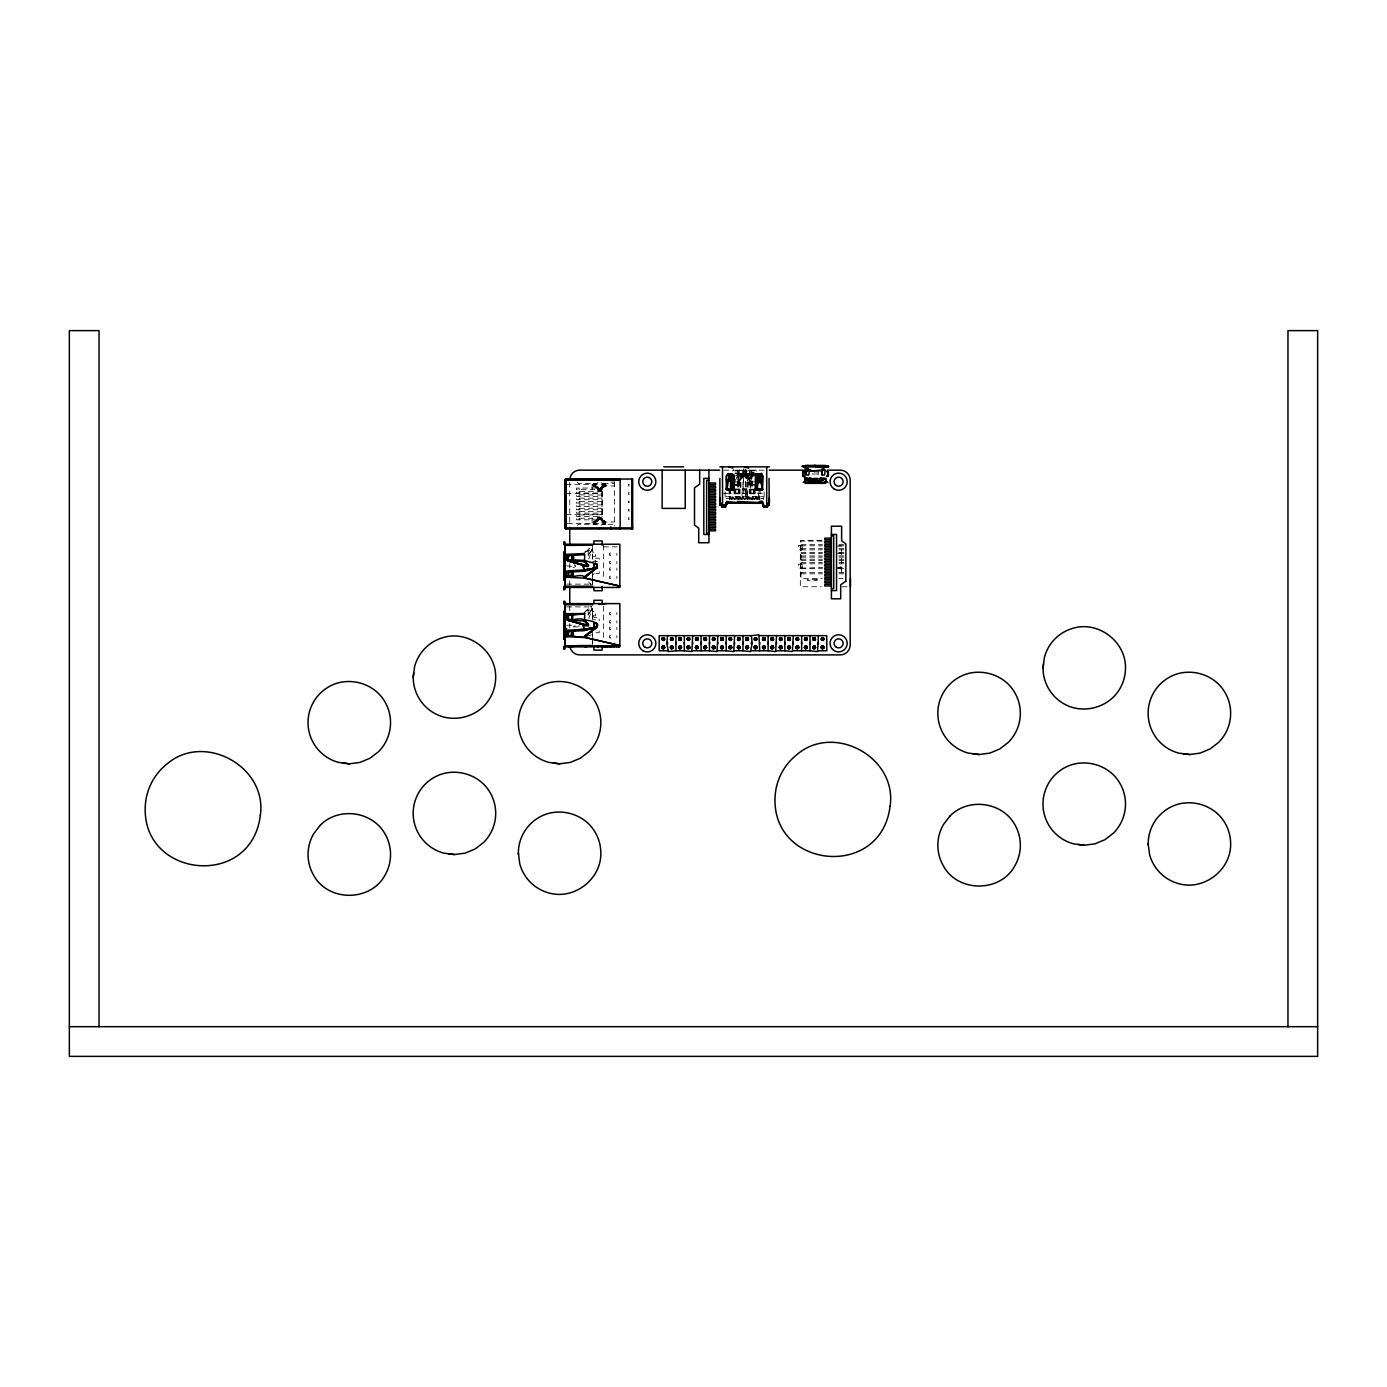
<?xml version="1.0" encoding="UTF-8"?>
<svg xmlns="http://www.w3.org/2000/svg" width="1387" height="1387" viewBox="0 0 1387 1387"><rect width="100%" height="100%" fill="white"/><g stroke="black" fill="none" stroke-linecap="round" stroke-linejoin="round"><path stroke-width="0.75" stroke-dasharray="5 3.75" d="M739.722 470.366L739.08 485.329L738.265 470.314L734.469 470.314M743.796 468.667L743.137 490.929L747.454 490.929M812.886 473.14L812.955 474.874M592.509 580.459L592.578 575.258L595.56 575.258M592.509 639.84L592.578 634.639L595.56 634.639M800.975 568.133L822.422 567.526M737.693 470.314L738.248 483.491C740.277 474.163 749.517 478.116 745.443 468.667M603.484 521.737L603.484 523.783L604.975 523.384L602.547 524.286C609.656 522.57 598.404 521.096 599.93 517.871C600.519 520.021 589.787 524.858 597.381 521.148M595.682 524.286L593.948 523.662L596.479 524.286L594.173 522.5L596.445 524.286L578.518 524.286L577.408 525.292M594.121 523.09L596.497 524.286L594.104 522.587M732.821 471.147L733.428 469.864M755.586 485.329L749.344 484.739L749.916 469.864M750.142 485.329L751.546 470.314M759.122 498.505L759.868 499.615M601.143 482.659L605.165 485.173L601.386 487.149L599.721 490.669L597.918 487.635L599.825 490.617M754.095 499.615L754.181 498.505M757.406 499.615L757.475 498.505M754.771 484.67L750.956 484.167L751.546 475.602L754.181 475.481M751.529 475.88L754.199 475.724L751.546 475.602M739.063 469.794L743.276 471.285L745.443 470.54L745.929 496.875L747.004 496.702L747.004 473.678L748.824 473.973M592.578 549.2L591.261 550.05M592.578 608.581L591.261 609.43L591.261 606.084L584.031 612.829M731.833 499.615L731.001 498.696M735.127 499.615L734.312 498.696M738.421 499.615L738.421 498.696L737.607 499.615M741.733 499.615L740.901 498.696M745.027 499.615L744.195 498.696L744.195 499.615M748.321 499.615L747.506 498.696M751.633 499.615L750.8 498.696M605.131 523.003L602.339 524.286L614.51 524.286M599.288 490.565L599.236 490.495C601.074 485.831 588.799 485.641 596.895 483.647L594.035 484.999L598.057 482.659M739.774 484.965L739.912 474.441L749.309 474.441M577.443 482.017L578.518 483.647L596.947 483.647M604.195 483.647L605.564 483.647L606.327 485.675L599.097 491.865L597.103 486.698L595.699 486.074L595.699 484.15L597.138 483.578M743.172 475.932L746.137 475.602L750.991 483.491L754.736 483.491M594.035 486.109L596.67 487.808C588.539 483.716 602.062 488.605 594.017 485.069M602.114 518.218L576.455 518.27L576.455 519.83L602.114 519.83L605.373 521.564L602.097 519.796C609.881 525.257 599.982 518.946 599.184 516.501L596.635 520.125L593.237 521.651L593.619 524.286M603.674 483.647L604.94 484.635L602.686 483.647L604.975 484.548L603.224 483.647L605.061 484.34L604.368 483.647M601.646 487.791L600.415 490.599C603.189 486.282 600.571 487.045 601.143 490.894M588.764 559.082L592.214 549.755M588.764 618.463L592.214 609.136M739.808 484.895L733.654 485.329L738.63 485.19M600.051 490.478L601.16 487.583L600.276 490.582M600.606 490.738L601.958 487.912M743.796 475.082L738.248 483.491L743.172 470.973L738.265 470.314M601.039 490.842L602.079 487.947L576.455 488.103L576.455 489.663L602.114 489.715M596.705 487.704L594.052 485.883L597.051 486.854M738.248 483.491L745.443 470.54M599.375 517.767L597.849 520.402L599.669 517.715M599.08 517.871L597.849 520.402L599.982 517.975L597.797 520.368L596.861 519.917L598.196 517.455M597.988 520.472L599.236 517.906L597.849 520.402M597.381 520.177L598.092 517.386M597.294 520.125L598.525 517.611M598.959 517.819L597.658 520.316L598.317 517.507M735.387 480.353L737.693 475.724L738.508 485.086M601.837 519.518C600.727 514.265 599.288 521.096 601.941 519.466M601.889 520.212L605.131 522.049L601.351 520.662L599.982 517.975L601.785 519.588L601.039 517.542L601.785 519.588M601.993 520.021L605.373 521.564L601.941 520.125M601.195 525.17L604.94 523.194L602.235 524.286M745.981 475.914L743.865 475.932M591.972 549.859L587.62 555.91L592.093 549.824L583.216 552.217M591.972 609.24L587.62 615.291L592.093 609.205L587.377 610.471M605.564 524.286L605.478 521.321M592.578 575.05L594.243 573.403M586.978 550.812L589.787 548.177L584.031 553.448M584.17 612.846L591.191 606.24M593.619 483.647L592.786 485.363L593.809 486.664M604.195 524.286L605.009 523.454L602.079 524.355M604.94 484.635L602.339 483.647L604.923 484.704C596.167 490.01 610.887 484.774 602.287 483.647L614.51 483.647M595.058 483.647L593.844 483.647L595.058 483.647L594.26 484.635L596.826 483.647M596.029 524.286L594.139 523.436L598.178 525.309M603.674 524.286L605.131 523.766M595.595 483.647L594.208 484.548L596.722 483.647M605.079 523.488L602.842 524.286M594.26 522.379C603.276 517.334 586.944 529.331 596.635 520.125C592.509 520.368 593.757 524.13 597.051 521.148L594.069 521.911M599.011 490.495L597.918 487.635L599.063 490.478L598.04 490.894L597.45 487.756L598.49 490.721M600.242 517.854L601.299 519.726M605.009 523.332L602.426 524.286M596.895 488.051L598.369 490.755M603.484 486.074L604.905 485.502L602.131 486.854L605.009 485.762L602.114 486.785L603.484 486.074L603.484 484.15L602.062 483.578M602.53 487.808L605.148 486.109L602.079 486.698L604.923 485.519M602.391 487.478L605.113 486.022M594.156 484.41L596.063 483.647M593.861 521.373L596.774 520.454M730.516 488.987L729.441 499.164M747.004 496.702L746.605 499.008M757.059 497.031L756.574 499.615M760.197 488.987L759.781 499.164L758.724 488.987M602.097 486.733L604.957 485.641M594.173 522.171L597.017 521.096M602.443 487.6L605.339 486.542L602.946 487.01M598.161 490.842L597.121 487.947M586.684 636.408L592.578 634.431M600.034 517.94L600.866 519.9M604.351 524.286L605.339 524.286M836.413 553.604L841.354 552.615M836.413 567.786L841.354 566.798M750.956 470.314L746.119 471.181L750.991 483.491L750.956 470.314L754.753 470.314M729.025 488.987L729.025 496.702L730.516 496.702M732.735 496.875C734.971 496.321 732.249 501.886 732.319 496.702M735.457 497.031L737.104 496.702L736.705 499.095M738.924 496.702L740.415 496.702L739.999 499.008M742.218 496.702L743.709 496.702L743.293 499.008M749.24 496.875C751.303 497.5 748.928 500.187 748.651 497.031M751.962 497.031L753.609 496.702L752.534 499.164M755.412 496.702L756.903 496.702M759.122 496.875L760.197 496.702M742.062 475.446L740.571 475.932M743.865 475.412L745.356 475.29L742.218 475.273L745.356 475.273L742.218 475.308M748.651 475.446L747.177 475.308L750.298 475.36L747.177 475.932M740.571 475.36L741.23 475.273M747.836 475.273L750.298 475.36M735.023 475.914L737.693 475.602L738.265 484.167M723.979 470.158L764.896 470.158M745.79 470.817L743.363 471.355M735.058 471.008L737.693 470.869M751.546 471.06L754.181 470.869M751.546 472.516L754.181 472.516M735.058 473.088L737.693 473.088M751.546 473.088L754.181 473.088M735.058 473.227L737.693 473.331M751.546 473.331L754.181 473.227M735.058 473.435L754.181 473.435M737.104 473.765L738.924 473.973M740.415 473.973L742.218 473.869M743.709 473.973L745.53 473.869M750.298 473.869L752.118 473.765L752.118 486.976M737.104 474.215L738.924 474.094M740.415 474.215L742.218 474.094M743.709 474.094L745.53 474.215M747.004 474.094L748.824 474.215M750.298 474.215L752.118 474.094M737.104 474.337L738.924 474.475M750.298 474.337L754.181 474.51M737.104 474.614L738.924 474.614M740.415 474.614L742.218 474.614M743.709 474.614L745.53 474.614M747.004 474.614L748.824 474.614M750.298 474.614L754.181 474.735M751.546 475.013L754.181 475.013M738.924 475.342L740.415 475.36M745.53 475.342L747.004 475.36M751.546 475.394L754.181 475.308M737.277 475.932L738.751 475.446M750.471 475.932L754.199 475.88M742.149 476.417L747.09 476.417M737.277 476.92L738.751 476.92M740.571 476.92L742.062 476.92M743.865 476.92L745.356 476.92M747.177 476.92L748.651 476.92M750.471 476.92L751.962 476.92M734.625 481.896L738.109 481.896M751.113 481.896L754.615 481.896M610.904 482.139L614.51 482.139M566.087 484.323L602.114 484.323L602.114 523.61L566.087 523.61M629.438 484.34L628.398 484.34L628.398 485.883L629.438 485.883M602.114 485.953L614.51 485.953M598.629 489.004L600.554 489.004M742.062 488.796L747.177 488.796M742.062 489.282L747.177 489.282M742.565 489.784L746.674 489.784M742.496 489.94L746.726 489.94M602.114 491.015L602.114 508.665M602.114 491.466L576.455 491.466L576.455 493.009L602.114 493.009M629.438 492.714L628.398 492.714L628.398 494.275L629.438 494.275M723.026 493.252L731.92 493.252M742.461 493.252L746.778 493.252M757.319 493.252L765.225 493.252M566.087 493.581L602.114 493.425M602.114 495.055L576.455 494.812L576.455 496.355L602.114 496.39M729.025 496.875L731.088 497.864L757.475 497.864L760.197 496.875M602.114 498.158L576.455 498.158L576.455 499.719L602.114 499.719M725.973 498.522L763.249 498.522M752.447 498.696L753.28 499.615M755.828 499.008L755.828 496.875M731.088 499.147L731.747 498.124M734.399 499.147L735.058 498.124M740.987 499.147L741.646 498.124M747.593 499.147L748.252 498.124M750.887 499.147L751.546 498.124M754.84 499.147L754.181 498.124M758.134 499.147L757.475 498.124M629.438 501.106L628.398 501.106L628.398 502.649L629.438 502.649M602.114 501.661L576.455 501.505L576.455 503.065L602.114 503.065M602.114 504.885L576.455 504.868L576.455 506.411L602.114 506.411M602.114 508.214L576.455 508.214L576.455 509.775L602.114 509.775M602.114 509.324L602.114 516.623M629.438 509.48L628.398 509.48L628.398 511.023L629.438 511.023M602.114 511.734L576.455 511.56L576.455 513.121L602.114 513.121M566.087 514.352L602.114 514.352M602.114 514.768L576.455 514.924L576.455 516.467L602.114 516.467M629.438 517.854L628.398 517.854L628.398 519.414L629.438 519.414M598.508 519.379L600.554 519.379M602.114 521.98L614.51 521.98M821.624 540.583L800.334 540.583L800.334 586.77L821.225 586.77M822.335 541.086L800.992 541.086L800.992 578.518L822.335 578.518M800.992 544.675L822.422 544.675M838.927 544.675L843.868 544.675M800.992 545.819L822.422 545.819M838.927 545.819L843.868 545.819M836.413 546.027L841.354 546.027L841.354 574.409M603.605 546.859L617.25 546.859M800.992 548.697L822.422 548.697M838.927 548.697L843.868 548.697M800.992 549.859L822.422 549.859M838.927 549.859L843.868 549.859M800.992 552.39L822.422 552.39M838.927 552.39L843.868 552.39M800.992 553.534L822.422 553.534M838.927 553.534L843.868 553.534M800.992 555.944L822.422 555.944M838.927 555.944L843.868 555.944M592.578 556.395L595.56 556.395L595.56 552.165L592.578 552.165L592.422 549.564L592.44 559.759M800.992 557.106L822.422 557.106M838.927 557.106L843.868 557.106M800.992 559.204L822.422 559.204M838.927 559.204L843.868 559.204M800.992 560.348L822.422 560.348M838.927 560.348L843.868 560.348M592.578 561.527L599.184 561.527L599.184 558.233L594.243 558.233L592.578 556.586M800.992 562.637L822.422 562.637M838.927 562.637L843.868 562.637M800.992 563.781L822.422 563.781M838.927 563.781L843.868 563.781M566.711 565.879L575.241 566.607L574.946 564.96M572.97 567.474L574.391 567.474M838.927 567.526L842.221 567.526M800.992 568.687L822.422 568.687M838.927 568.687L843.868 568.687M800.992 572.658L822.422 572.658M838.927 572.658L843.868 572.658M595.89 573.403L599.184 573.403L599.184 570.109M800.992 573.819L822.422 573.819M838.927 573.819L843.868 573.819M838.771 578.518L842.967 578.518M566.59 584.135L592.578 584.135L592.474 576.073M842.117 586.77L848.376 586.77M566.59 606.899L592.578 606.899M592.578 615.776L595.56 615.776L595.56 611.546L592.578 611.546L592.422 608.945L592.44 619.139M595.56 619.781L592.578 619.781L592.578 604.593M566.711 625.26L574.045 625.138M573.906 625.988L575.241 625.988M578.31 625.988L579.627 625.988M572.97 626.855L579.055 626.855M595.89 632.784L599.184 632.784L599.184 629.49M747.177 475.273L748.651 475.273M744.524 475.273L745.356 475.446M751.962 475.446L750.471 475.273L751.962 475.932M836.413 568.306L841.354 568.895M745.443 471.216L750.991 483.491L746.137 475.602M743.449 471.407L743.865 497.031M594.052 485.883L596.965 487.08M594 486.213L596.843 487.374M595.266 524.286L594.277 524.286M603.224 483.647L605.027 484.41M601.715 520.558L605.096 522.119L601.802 520.402M594.035 522.899L597.589 524.823M594.225 523.28L596.167 524.286M755.811 469.864L756.4 471.147M592.578 615.967L594.243 617.614L599.184 617.614L599.184 620.908M588.591 582.02L591.261 584.742L588.625 581.968M749.552 485.086L749.309 471.147M601.195 519.761L600.328 517.836L601.126 519.796M598.04 487.583L599.184 490.426M592.578 641.956L592.578 643.499M574.79 564.821L575.085 566.485M749.899 498.505L749.153 499.615M733.394 498.505L732.648 499.615M818.261 471.112L818.261 474.753M817.03 471.112L817.03 474.753M814.897 471.112L814.897 474.753M764.116 492.004L764.116 498.661M763.249 499.615L763.249 496.702L725.973 496.702L725.973 499.615M758.55 492.853L758.55 497.031M758.134 498.124L758.221 499.615M754.84 498.124L754.927 499.615M752.534 496.875L752.447 499.615M751.962 473.452L751.962 488.796M750.887 498.124L750.8 499.615M750.471 473.452L750.471 488.796M750.298 473.678L750.298 488.796M748.651 473.452L748.824 488.796M747.593 498.124L747.506 499.615M747.177 473.452L747.177 497.031M745.929 496.875L745.859 499.615M745.356 473.452L745.356 497.031M744.94 498.124L744.282 499.147L744.282 498.124M742.634 496.875L742.548 499.615M742.062 473.452L742.062 497.031M740.987 498.124L740.901 499.615M740.571 473.452L740.571 488.796M740.415 473.678L740.415 488.796M739.34 496.875L739.254 499.615M738.924 473.678L738.924 486.976M738.751 473.452L738.751 486.976M738.352 498.124L738.352 499.147L737.693 498.124M737.277 473.452L737.277 488.796M736.046 496.875L735.96 499.615M734.399 498.124L734.312 499.615M731.088 498.124L731.001 499.615M730.672 488.987L730.672 497.031M729.943 490.929L729.943 493.252M729.441 496.875L729.354 499.615M725.124 492.004L725.124 498.661M616.903 553.118L616.903 555.441M616.903 561.371L616.903 563.677M616.903 567.959L616.903 570.265M616.903 576.212L616.903 578.518M616.903 612.499L616.903 614.805M616.903 620.752L616.903 623.058M616.903 627.34L616.903 629.646M616.903 635.593L616.903 637.899M614.51 481.757L614.51 526.176M603.605 545.212L603.605 578.466M603.605 606.24L603.605 637.847M595.699 521.859L595.699 523.905M595.56 564.63L595.56 560.4L592.578 560.4L592.578 545.212M592.578 571.236L592.578 586.112M592.578 630.617L592.578 645.492M592.128 484.323L592.128 489.715M592.128 518.218L592.128 523.61M588.192 550.864L588.192 557.279M588.192 610.245L588.192 618.793M579.125 488.103L579.125 489.663M579.125 491.466L579.125 493.009M579.125 494.812L579.125 496.355M579.125 498.158L579.125 499.719M579.125 501.505L579.125 503.065M579.125 504.868L579.125 506.411M579.125 508.214L579.125 509.775M579.125 511.56L579.125 513.121M579.125 514.924L579.125 516.467M579.125 518.27L579.125 519.83M569.762 482.191L569.762 525.032M569.762 563.59L569.762 567.872M569.762 580.737L569.762 585.019M569.762 606.431L569.762 610.713M569.762 623.578L569.762 627.86M601.629 520.732L605.096 522.604L601.663 520.68M601.611 519.605L600.814 517.646L601.525 519.726M596.445 483.647L594.243 484.6L596.445 483.647M605.044 485.849L602.166 486.906L605.079 485.935M745.79 476.053L749.327 484.583L745.79 476.088M802.31 545.368L798.669 545.368L798.669 549.321L802.31 549.321L802.31 545.368M610.627 553.118L609.639 553.118L609.639 555.441L610.627 555.441L610.627 553.118M610.627 561.371L609.639 561.371L609.639 563.677L610.627 563.677L610.627 561.371M802.31 564.18L798.669 564.18L798.669 568.133L802.31 568.133L802.31 564.18M610.627 567.959L609.639 567.959L609.639 570.265L610.627 570.265L610.627 567.959M610.627 576.212L609.639 576.212L609.639 578.518L610.627 578.518L610.627 576.212M817.134 579.593L807.234 579.593L807.234 580.581L817.134 580.581L817.134 579.593M610.627 612.499L609.639 612.499L609.639 614.805L610.627 614.805L610.627 612.499M610.627 620.752L609.639 620.752L609.639 623.058L610.627 623.058L610.627 620.752M610.627 627.34L609.639 627.34L609.639 629.646L610.627 629.646L610.627 627.34M610.627 635.593L609.639 635.593L609.639 637.899L610.627 637.899L610.627 635.593M738.404 484.965L734.451 484.67L738.456 485.017M605.009 484.479L602.842 483.647L604.975 484.548M604.905 484.722L602.235 483.647L604.905 484.722M605.443 521.425L602.097 519.796L605.443 521.425"/><path stroke-width="1.5" d="M733.307 476.088C728.591 507.989 739.392 477.683 731.66 474.441M620.128 479.278L565.653 479.642L620.128 479.711L565.653 479.885L565.653 528.135L565.411 479.885M566.728 576.056L567.994 577.356L584.412 578.102L619.868 586.112L584.603 577.928C582.575 571.097 566.139 582.124 572.918 571.843C568.445 572.866 575.05 581.846 573.004 571.843L584.239 571.236L584.516 570.109L596.843 567.803L597.103 564.11L584.239 560.4L571.097 559.707L573.004 559.811L573.004 555.337L584.239 554.748L584.36 553.517L567.872 554.28L566.728 555.598M571.791 559.741L571.739 555.407L573.004 555.337C569.103 557.297 576.541 562.151 568.237 559.568C564.977 553.517 576.975 553.621 572.848 559.793M566.728 614.978L567.994 613.661L584.725 613.522L573.004 614.718C568.098 624.098 577.183 616.348 584.568 619.972C599.08 621.203 604.957 628.398 584.516 629.49C567.092 628.987 566.485 637.985 584.603 637.309L619.868 645.492L584.516 637.396L567.872 636.737L566.728 635.437M572.536 619.174L572.918 614.718C569.311 616.92 576.09 621.428 568.237 618.949L568.237 614.961L583.91 614.164M631.848 528.898L631.935 479.035M825.716 482.364L826.045 478.394M592.578 604.645L564.942 604.784L564.908 611.182L563.781 611.182L563.781 639.199M807.217 478.394L806.801 479.659L809.869 478.376L809.592 479.659L806.558 479.659L806.627 478.394M569.069 646.81L569.069 645.822M726.476 504.625L726.337 503.308L726.424 504.955L719.87 504.955L719.87 478.446M816.856 478.931C817.532 482.173 810.632 478.688 816.614 480.145L819.492 482.364L816.492 480.231M563.972 544.71L563.781 541.884L564.769 541.884C565.601 545.16 563.555 545.75 564.908 544.224L619.868 544.224L619.868 587.429L564.942 587.429L563.781 587.551L563.781 589.77L564.769 589.77L564.908 586.441L564.908 579.835L563.781 579.835M563.972 604.091L563.781 601.247L564.769 601.247C565.601 604.541 563.555 605.131 564.908 603.605L619.868 603.605L619.868 646.81L563.781 646.931L563.781 649.151L564.769 649.151L564.804 645.822L592.578 645.492M584.568 576.455L596.843 567.803L584.291 569.988L567.872 570.785L566.728 572.085M584.568 635.835L596.843 627.184L584.291 629.369L567.872 630.166L566.728 631.466M564.821 527.424L565.185 514.352M564.821 480.509L565.185 493.581M721.691 504.105L720.044 505.128L720.044 497.95L719.94 503.776L721.517 504.955M720.044 497.95L719.94 503.776L720.044 499.025M767.6 503.464L767.531 506.931L763.249 506.931L763.249 502.805L725.973 502.805M611.251 646.81L611.286 645.822M726.389 503.308L726.355 504.955L726.805 501.487L736.636 502.475L737.624 501.487L758.394 502.475L759.382 501.487C767.704 499.095 757.094 510.641 769.352 504.937M805.171 482.087L804.963 478.394M720.044 505.128L720.061 504.088M606.969 646.81L606.847 645.822M610.765 646.81L610.644 645.822M763.231 504.955L763.422 503.308L725.973 503.204L725.973 506.931L721.691 506.931L721.587 503.81M564.942 586.441C563.382 589.787 564.301 584.516 564.942 587.429L564.942 544.224M563.833 646.619C565.202 645.267 564.457 649.029 564.908 639.216L563.781 639.216M769.352 497.916L769.282 503.776L767.531 505.128M728.539 479.781L728.47 480.873L728.626 478.723L726.961 490.114M761.671 474.614L760.197 474.475L763.006 475.932L762.278 490.114L760.596 478.723C762.243 481.462 756.661 481.705 758.325 478.723L760.596 478.723L760.769 480.873L758.152 480.873L758.325 478.723L757.319 489.871M804.148 481.948L806.367 482.364M826.132 466.847L825.404 465.443L805.483 465.443L804.963 466.535L826.063 466.621M815.539 466.535L816.059 466.223C818.833 467.852 824.97 465.338 823.705 466.465M758.186 480.561L760.735 480.613L758.221 480.058M825.317 470.522L824.485 474.995L822.179 474.995L821.381 470.401L809.453 470.904L825.248 470.332M814.932 465.443L815.417 466.465L814.932 465.443L807.269 466.535M805.24 465.495L804.997 466.465L826.045 465.772M824.225 482.364L826.964 482.364M805.171 478.81L805.171 482.364M758.256 479.503C757.215 472.742 764.358 480.509 758.256 479.659L758.464 476.712L758.273 479.365L760.631 479.226M807.91 465.443L807.91 466.205M728.487 480.613L731.053 480.682L728.504 480.283M730.949 479.226L731.07 480.873L730.758 476.712L730.966 479.503C724.326 478.394 736.289 481.202 728.539 479.971L728.47 480.873L728.782 476.712L730.758 476.712L731.712 489.542L734.399 489.94L725.973 489.282M728.47 480.873L731.07 480.873L730.932 478.966M758.152 480.873L758.325 478.723L760.596 478.723M565.185 479.174L564.873 484.323L564.873 480.873M728.556 479.659L728.608 478.966M728.782 476.712L730.793 477.215M806.679 479.659L806.783 478.394M815.539 465.841L815.539 466.725M823.549 466.327L823.757 465.841M806.506 469.586L808.292 468.841L808.829 469.829M822.179 469.829L823.826 468.823L824.485 469.829M596.999 626.612L594.139 626.525L594.208 623.873L596.843 623.231M564.821 484.323L565.185 481.393M809.453 479.659L809.869 478.342M564.908 603.605L564.908 646.81M806.506 469.829L806.853 468.91M584.638 560.695L588.105 564.994L583.667 565.029L583.181 566.208L588.417 566.555L588.608 565.237L584.412 561.596L567.872 560.868L566.728 559.55M584.638 620.076L588.105 624.375L583.667 624.41L583.181 625.589L588.417 625.936L588.608 624.618L584.412 620.977L567.872 620.249L566.728 618.931M822.768 468.823L821.641 470.176L824.433 469.621M413.205 677.22L414.609 666.54A41.229 41.229 0 0 1 443.771 637.396C468.875 630.166 496.165 651.092 495.679 677.22A41.229 41.229 0 0 1 483.612 706.382C473.158 716.472 457.866 720.581 443.771 717.044A41.229 41.229 0 0 1 413.205 677.22L413.759 673.094M1043.024 667.927L1044.428 657.265A41.229 41.229 0 0 1 1073.573 628.103C1098.677 620.873 1125.967 641.817 1125.481 667.927A41.229 41.229 0 0 1 1113.414 697.089C1102.977 707.179 1087.668 711.288 1073.573 707.769A41.229 41.229 0 0 1 1043.024 667.927L1043.561 663.818M822.578 480.058C819.145 477.388 821.711 484.462 821.225 481.376L821.329 480.127L822.959 480.058L819.492 479.989L823.115 479.052M725.124 505.943L721.691 506.931L722.194 503.308M809.592 478.602C804.027 484.791 818.365 476.504 807.685 479.052L807.685 480.058L812.453 479.538M825.404 466.205L804.997 466.465M807.113 468.823L808.812 469.725M584.725 554.141L584.568 560.608M584.725 613.522L584.568 619.972M726.545 501.609L726.459 504.66L726.805 501.487M816.822 479.798L814.152 479.226M804.945 482.364L805.067 480.526M806.697 469.43L805.691 470.557L806.506 474.995L808.829 474.995L809.349 470.956M807.685 480.058L807.875 478.394M826.877 476.018L827.883 476.244L826.877 476.417C829.045 477.319 829.01 470.505 826.877 471.476L827.883 471.857M823.514 478.394L823.323 480.058L819.492 479.989L821.173 480.023M825.369 483.352L805.639 483.352L804.495 482.052M825.49 482.069L825.404 483.352M805.726 470.366L809.349 470.176M824.294 469.43L821.78 470.158L822.526 468.91L824.901 470.158M662.379 638.037L662.674 640.343L664.841 639.32L662.674 637.725L661.928 639.32L663.523 640.499L664.373 638.037L662.379 638.037L662.379 640.014L664.373 640.014L664.373 638.037L662.379 638.037L664.373 638.037M732.319 474.337L726.355 475.464L726.216 489.282L739.67 489.455L739.67 493.408L734.399 493.408L734.399 489.455M662.379 646.411L661.911 647.556L663.523 648.873L664.373 646.411L662.379 646.411L662.379 648.388L664.373 648.388L664.373 646.411L662.379 646.411L664.373 646.411M670.771 638.037L671.048 640.343L673.215 639.32L671.048 637.725L670.302 639.32L671.897 640.499L672.747 638.037L670.771 638.037L670.771 640.014L672.747 640.014L672.747 638.037L670.771 638.037L672.747 638.037M670.771 646.411L670.285 647.556L671.897 648.873L672.747 646.411L670.771 646.411L670.771 648.388L672.747 648.388L672.747 646.411L670.771 646.411L672.747 646.411M679.145 638.037L679.439 640.343L681.589 639.32L679.439 637.725L678.676 639.32L680.289 640.499L681.121 638.037L679.145 638.037L679.145 640.014L681.121 640.014L681.121 638.037L679.145 638.037L681.121 638.037M679.145 646.411L678.659 647.556L680.289 648.873L681.121 646.411L679.145 646.411L679.145 648.388L681.121 648.388L681.121 646.411L679.145 646.411L681.121 646.411M687.519 638.037L687.813 640.343L689.963 639.32L687.813 637.725L687.068 639.32L688.663 640.499L689.495 638.037L687.519 638.037L687.519 640.014L689.495 640.014L689.495 638.037L687.519 638.037L689.495 638.037M754.84 489.94L763.006 489.282L762.261 490.114M695.91 638.037L696.187 640.343L698.355 639.32L696.187 637.725L695.442 639.32L697.037 640.499L697.886 638.037L695.91 638.037L695.91 640.014L697.886 640.014L697.886 638.037L695.91 638.037L697.886 638.037M704.284 638.037L704.579 640.343L706.729 639.32L704.579 637.725L703.816 639.32L705.428 640.499L706.26 638.037L704.284 638.037L704.284 640.014L706.26 640.014L706.26 638.037L704.284 638.037L706.26 638.037M704.284 646.411L703.798 647.556L705.428 648.873L706.26 646.411L704.284 646.411L704.284 648.388L706.26 648.388L706.26 646.411L704.284 646.411L706.26 646.411M712.658 638.037L712.953 640.343L715.103 639.32L712.953 637.725L712.19 639.32L713.802 640.499L714.634 638.037L712.658 638.037L712.658 640.014L714.634 640.014L714.634 638.037L712.658 638.037L714.634 638.037M712.658 646.411L712.172 647.556L713.802 648.873L714.634 646.411L712.658 646.411L712.658 648.388L714.634 648.388L714.634 646.411L712.658 646.411L714.634 646.411M721.032 638.037L721.327 640.343L723.494 639.32L721.327 637.725L720.581 639.32L722.176 640.499L723.026 638.037L721.032 638.037L721.032 640.014L723.026 640.014L723.026 638.037L721.032 638.037L723.026 638.037M721.032 646.411L720.564 647.556L722.176 648.873L723.026 646.411L721.032 646.411L721.032 648.388L723.026 648.388L723.026 646.411L721.032 646.411L723.026 646.411M729.423 638.037L729.701 640.343L731.868 639.32L729.701 637.725L728.955 639.32L730.568 640.499L731.4 638.037L729.423 638.037L729.423 640.014L731.4 640.014L731.4 638.037L729.423 638.037L731.4 638.037M729.423 646.411L728.938 647.556L730.568 648.873L731.4 646.411L729.423 646.411L729.423 648.388L731.4 648.388L731.4 646.411L729.423 646.411L731.4 646.411M737.797 638.037L738.092 640.343L740.242 639.32L738.092 637.725L737.329 639.32L738.942 640.499L739.774 638.037L737.797 638.037L737.797 640.014L739.774 640.014L739.774 638.037L737.797 638.037L739.774 638.037M737.797 646.411L737.312 647.556L738.942 648.873L739.774 646.411L737.797 646.411L737.797 648.388L739.774 648.388L739.774 646.411L737.797 646.411L739.774 646.411M746.171 638.037L746.466 640.343L748.633 639.32L746.466 637.725L745.721 639.32L747.316 640.499L748.148 638.037L746.171 638.037L746.171 640.014L748.148 640.014L748.148 638.037L746.171 638.037L748.148 638.037M746.171 646.411L745.703 647.556L747.316 648.873L748.148 646.411L746.171 646.411L746.171 648.388L748.148 648.388L748.148 646.411L746.171 646.411L748.148 646.411M754.563 638.037L754.84 640.343L757.007 639.32L754.84 637.725L754.095 639.32L755.69 640.499L756.539 638.037L754.563 638.037L754.563 640.014L756.539 640.014L756.539 638.037L754.563 638.037L756.539 638.037M754.563 646.411L754.077 647.556L755.69 648.873L756.539 646.411L754.563 646.411L754.563 648.388L756.539 648.388L756.539 646.411L754.563 646.411L756.539 646.411M762.937 638.037L763.231 640.343L765.381 639.32L763.231 637.725L762.469 639.32L764.081 640.499L764.913 638.037L762.937 638.037L762.937 640.014L764.913 640.014L764.913 638.037L762.937 638.037L764.913 638.037M762.937 646.411L762.451 647.556L764.081 648.873L764.913 646.411L762.937 646.411L762.937 648.388L764.913 648.388L764.913 646.411L762.937 646.411L764.913 646.411M771.311 638.037L771.605 640.343L773.755 639.32L771.605 637.725L770.86 639.32L772.455 640.499L773.287 638.037L771.311 638.037L771.311 640.014L773.287 640.014L773.287 638.037L771.311 638.037L773.287 638.037M771.311 646.411L770.825 647.556L772.455 648.873L773.287 646.411L771.311 646.411L771.311 648.388L773.287 648.388L773.287 646.411L771.311 646.411L773.287 646.411M779.702 638.037L779.979 640.343L782.147 639.32L779.979 637.725L779.234 639.32L780.829 640.499L781.679 638.037L779.702 638.037L779.702 640.014L781.679 640.014L781.679 638.037L779.702 638.037L781.679 638.037M779.702 646.411L779.217 647.556L780.829 648.873L781.679 646.411L779.702 646.411L779.702 648.388L781.679 648.388L781.679 646.411L779.702 646.411L781.679 646.411M788.076 638.037L788.371 640.343L790.521 639.32L788.371 637.725L787.608 639.32L789.22 640.499L790.053 638.037L788.076 638.037L788.076 640.014L790.053 640.014L790.053 638.037L788.076 638.037L790.053 638.037M788.076 646.411L787.591 647.556L789.22 648.873L790.053 646.411L788.076 646.411L788.076 648.388L790.053 648.388L790.053 646.411L788.076 646.411L790.053 646.411M796.45 638.037L796.745 640.343L798.895 639.32L796.745 637.725L795.982 639.32L797.594 640.499L798.427 638.037L796.45 638.037L796.45 640.014L798.427 640.014L798.427 638.037L796.45 638.037L798.427 638.037M796.45 646.411L795.965 647.556L797.594 648.873L798.427 646.411L796.45 646.411L796.45 648.388L798.427 648.388L798.427 646.411L796.45 646.411L798.427 646.411M804.824 638.037L805.119 640.343L807.286 639.32L805.119 637.725L804.373 639.32L805.968 640.499L806.818 638.037L804.824 638.037L804.824 640.014L806.818 640.014L806.818 638.037L804.824 638.037L806.818 638.037M804.824 646.411L804.356 647.556L805.968 648.873L806.818 646.411L804.824 646.411L804.824 648.388L806.818 648.388L806.818 646.411L804.824 646.411L806.818 646.411M813.215 638.037L813.493 640.343L815.66 639.32L813.493 637.725L812.747 639.32L814.36 640.499L815.192 638.037L813.215 638.037L813.215 640.014L815.192 640.014L815.192 638.037L813.215 638.037L815.192 638.037M813.215 646.411L812.73 647.556L814.36 648.873L815.192 646.411L813.215 646.411L813.215 648.388L815.192 648.388L815.192 646.411L813.215 646.411L815.192 646.411M821.589 638.037L821.884 640.343L824.034 639.32L821.884 637.725L821.121 639.32L822.734 640.499L823.566 638.037L821.589 638.037L821.589 640.014L823.566 640.014L823.566 638.037L821.589 638.037L823.566 638.037M821.589 646.411L821.104 647.556L822.734 648.873L823.566 646.411L821.589 646.411L821.589 648.388L823.566 648.388L823.566 646.411L821.589 646.411L823.566 646.411M687.813 646.099L687.068 647.694L688.091 648.821M696.187 646.099L695.442 647.694L696.465 648.821M781.384 640.343L782.147 638.748M805.535 482.347L804.321 482.277L805.518 482M822.179 469.205L822.179 469.586M585.054 645.701L584.568 646.55L582.713 645.475M689.495 648.388L688.368 645.926L687.033 647.556L689.495 648.388L689.495 646.411L687.519 646.411L687.519 648.388L689.495 648.388L687.519 648.388M697.886 648.388L696.742 645.926L695.424 647.556L697.886 648.388L697.886 646.411L695.91 646.411L695.91 648.388L697.886 648.388L695.91 648.388M584.031 561.7L584.239 560.4M584.031 621.081L584.239 619.781M598.751 604.42L600.38 604.281M816.718 480.006L805.795 478.394M827.085 466.24C829.565 468.095 827.033 463.934 827.883 466.847L802.38 466.223L803.472 465.859M732.249 490.079L727.776 489.663M757.475 489.663L761.948 490.079M819.37 481.202L819.37 483.352C817.186 479.555 821.884 476.313 823.843 479.694L825.282 478.706M727.742 489.75L734.399 489.94M757.562 474.441L755.915 475.932L755.499 489.94M756.019 489.282L758.724 489.282M809.54 482.069L810.337 481.376L808.95 482.364L809.904 482.243M802.484 466.327L803.385 465.772L802.57 466.379C801.842 465.13 804.98 466.101 803.125 466.847L803.923 466.24M733.931 489.282L731.955 489.906M802.345 466.205L803.333 465.737L802.414 466.275M762.763 489.871L761.654 489.906M662.379 640.014L664.373 640.014M667.563 635.662L675.937 635.662L675.937 650.763L668.395 651.595L666.748 643.221L667.563 635.662L659.189 635.662L659.189 650.763L667.563 650.763M662.379 648.388L664.373 648.388M670.771 640.014L672.747 640.014M667.563 644.036L667.563 642.389M675.937 635.662L684.328 635.662L684.328 650.763L691.87 651.595L692.702 635.662L684.328 635.662M670.771 648.388L672.747 648.388M679.145 640.014L681.121 640.014M675.937 644.036L675.937 642.389M684.328 642.389L684.328 644.036M679.145 648.388L681.121 648.388M687.519 640.014L689.495 640.014M692.702 635.662L701.076 635.662L701.076 650.763L692.702 650.763M684.328 650.763L675.937 650.763M688.663 645.926L687.519 646.411L689.495 646.411M695.91 640.014L697.886 640.014M692.702 644.036L692.702 642.389M701.076 635.662L709.468 635.662L709.468 650.763L717.01 651.595L717.842 635.662L709.468 635.662M697.037 645.926L695.91 646.411L697.886 646.411M704.284 640.014L706.26 640.014M701.076 644.036L701.076 642.389M709.468 642.389L709.468 644.036M704.284 648.388L706.26 648.388M712.658 640.014L714.634 640.014M717.842 635.662L726.216 635.662L726.216 650.763L733.775 651.595L734.59 635.662L726.216 635.662M709.468 650.763L701.076 650.763M712.658 648.388L714.634 648.388M721.032 640.014L723.026 640.014M717.842 644.036L717.842 642.389M726.216 642.389L726.216 644.036M721.032 648.388L723.026 648.388M729.423 640.014L731.4 640.014M734.59 635.662L742.981 635.662L742.981 650.763L750.523 651.595L752.187 643.221L751.355 635.662L758.914 634.83L759.729 650.763L751.355 650.763M726.216 650.763L717.842 650.763M729.423 648.388L731.4 648.388M737.797 640.014L739.774 640.014M734.59 644.036L734.59 642.389M742.981 635.662L751.355 635.662M742.981 642.389L742.981 644.036M737.797 648.388L739.774 648.388M746.171 640.014L748.148 640.014M742.981 650.763L734.59 650.763M751.355 642.389L751.355 644.036M746.171 648.388L748.148 648.388M754.563 640.014L756.539 640.014M759.729 635.662L768.121 635.662L768.121 650.763L775.662 651.595L776.495 635.662L768.121 635.662M754.563 648.388L756.539 648.388M762.937 640.014L764.913 640.014M759.729 644.036L759.729 642.389M768.121 642.389L768.121 644.036M762.937 648.388L764.913 648.388M771.311 640.014L773.287 640.014M776.495 635.662L784.869 635.662L784.869 650.763L792.428 651.595L793.26 635.662L784.869 635.662M768.121 650.763L759.729 650.763M771.311 648.388L773.287 648.388M779.702 640.014L781.679 640.014L780.534 640.499M776.495 644.036L776.495 642.389M784.869 642.389L784.869 644.036M779.702 648.388L781.679 648.388M788.076 640.014L790.053 640.014M793.26 635.662L801.634 635.662L801.634 650.763L793.26 650.763M784.869 650.763L776.495 650.763M788.076 648.388L790.053 648.388M796.45 640.014L798.427 640.014M793.26 644.036L793.26 642.389M801.634 635.662L810.008 635.662L810.008 650.763L817.567 651.595L818.382 635.662L810.008 635.662M796.45 648.388L798.427 648.388M804.824 640.014L806.818 640.014M801.634 644.036L801.634 642.389M810.008 642.389L810.008 644.036M804.824 648.388L806.818 648.388M813.215 640.014L815.192 640.014M818.382 635.662L826.773 635.662L826.773 650.763L818.382 650.763M810.008 650.763L801.634 650.763M813.215 648.388L815.192 648.388M821.589 640.014L823.566 640.014M818.382 644.036L818.382 642.389M821.589 648.388L823.566 648.388M584.291 561.666L588.105 564.994L584.516 561.527M584.291 621.047L588.105 624.375L584.516 620.908M828.628 466.223L827.519 465.859M584.239 571.236L596.843 567.803L584.725 577.564M584.239 630.617L596.843 627.184L584.725 636.945M822.04 480.578L823.358 479.659L821.416 479.659M828.576 466.275L827.71 465.685M584.725 577.443L596.843 567.803L584.291 569.988L596.843 567.803L584.638 577.2M584.725 636.824L596.843 627.184L584.291 629.369L596.843 627.184L584.638 636.581M598.751 645.995L606.344 646.81M596.809 623.873L596.861 626.543M598.976 479.278L600.12 479.191M825.248 478.515L819.492 479.052M726.476 502.944L762.763 502.944M565.497 479.052L565.185 528.759L632.697 528.898L632.628 479.035L565.653 479.139L565.653 528.828M584.725 570.698L596.843 567.803L584.673 570.317M584.725 630.079L596.843 627.184L584.673 629.698M808.101 480.474L809.002 480.613M813.961 478.532L813.822 478.394M572.848 555.355L571.652 555.407L572.918 555.337M572.952 571.843L571.652 571.895L572.918 571.843L571.652 571.895L571.791 576.246M572.848 614.736L571.652 614.788L572.918 614.718L571.652 614.788L571.791 619.122M571.357 631.293C573.507 629.819 574.599 636.529 571.791 635.627L571.739 631.276L583.91 630.652M769.196 498.314L769.282 503.776M820.705 480.197L820.653 478.376M809.505 480.058L808.24 480.041M602.669 604.108L606.344 603.605M349.299 763.821L359.961 762.417L369.913 758.29L378.46 751.737A41.229 41.229 0 0 0 378.46 693.431C368.006 683.323 352.714 679.231 338.619 682.751A41.229 41.229 0 0 0 338.619 762.417L349.299 763.821L343.109 763.006M559.602 763.821L570.265 762.417L580.217 758.29L588.764 751.737A41.229 41.229 0 0 0 588.764 693.431C578.31 683.323 563.018 679.231 548.923 682.751A41.229 41.229 0 0 0 548.923 762.417L559.602 763.821L553.413 763.006M979.101 754.528L989.781 753.124L999.715 748.997L1008.262 742.444A41.229 41.229 0 0 0 1008.262 684.138C997.825 674.047 982.516 669.938 968.421 673.458A41.229 41.229 0 0 0 968.421 753.124L979.101 754.528L972.911 753.713M1189.405 754.528L1200.084 753.124L1210.019 748.997L1218.566 742.444A41.229 41.229 0 0 0 1218.566 684.138C1208.129 674.047 1192.82 669.938 1178.725 673.458A41.229 41.229 0 0 0 1178.725 753.124L1189.405 754.528L1183.215 753.713M454.451 854.531L465.113 853.126L475.065 849.017L483.612 842.464A41.229 41.229 0 0 0 483.612 784.14C473.158 774.05 457.866 769.941 443.771 773.461A41.229 41.229 0 0 0 443.771 853.126L454.451 854.531L448.261 853.716M1084.253 845.255L1094.932 843.851L1104.867 839.724L1113.414 833.171A41.229 41.229 0 0 0 1113.414 774.848C1102.977 764.757 1087.668 760.665 1073.573 764.185A41.229 41.229 0 0 0 1073.573 843.851L1084.253 845.255L1078.063 844.44M571.877 631.276L573.004 631.224L572.883 635.679L568.237 635.437L568.237 631.466L572.848 631.224M569.728 646.81L579.87 645.562M820.965 482.121L821.85 483.352M810.337 480.387L808.032 480.058M827.71 475.429L827.71 472.464M730.516 475.308L729.025 475.273L730.516 475.932M760.197 474.614L761.636 474.493L756.903 474.475M732.319 489.282L732.319 473.678L727.742 474.059L729.025 473.973C723.563 474.753 728.626 485.935 726.805 489.282M572.744 571.843C565.844 567.751 569.086 582.176 568.722 572.051M803.298 472.464L803.298 475.429M568.237 555.58L571.097 555.441M568.237 572.085L571.097 571.929M568.237 614.961L571.097 614.822M568.237 631.466L571.097 631.31M732.319 475.308L733.81 475.36M826.877 476.417L827.883 476.382M811.516 479.989L808.43 480.058M761.48 474.059L755.412 473.678L755.412 489.282M803.125 476.018L804.131 476.244L803.142 476.435L803.125 471.493L807.685 471.441M719.87 504.66L721.691 505.128M725.869 489.368L733.203 489.282M565.653 479.798L620.128 479.711L564.89 479.885M663.784 466.847L683.583 466.847M719.888 466.847L769.352 466.847M719.662 470.158L579.662 470.158A9.9 9.9 0 0 0 570.109 477.492M769.196 470.158L803.662 470.158M827.363 470.158L840.279 470.158A9.9 9.9 0 0 1 850.179 480.058L850.179 644.99A9.9 9.9 0 0 1 840.279 654.889L579.662 654.889A9.9 9.9 0 0 1 570.109 647.556M821.78 470.973L822.179 474.995L821.641 470.956M826.86 471.459L827.883 471.649L826.877 471.476M804.131 471.857L803.142 471.459M732.319 473.973L730.516 473.765L730.516 488.987M758.724 473.973L756.903 473.765L756.903 489.282M730.516 474.215L732.319 474.094M756.903 474.215L758.724 474.094M730.516 474.614L732.319 474.614M756.903 474.614L758.724 474.614M755.412 475.342L756.903 475.36M732.319 475.446L733.81 475.446M732.319 475.932L733.81 475.932M760.197 475.932L758.724 475.273L761.359 473.713L760.197 473.678L760.197 482.953M804.2 476.452L803.125 476.417L804.131 476.417M730.516 476.92L729.025 476.92L729.025 473.678L727.88 473.643L729.025 473.765M732.319 476.92L733.81 476.92M758.724 476.92L760.197 476.92M758.429 477.215L760.492 477.215M708.948 478.394L703.816 478.394L703.816 534.48L708.948 534.48M769.057 478.376L769.196 505.128L767.531 504.105M806.02 478.394L811.828 478.394M816.856 478.498L814.152 478.498L814.152 480.387L816.856 480.387L816.856 478.498L817.775 478.688M819.18 478.394L825.213 478.394M565.653 479.226L620.128 479.226M809.592 480.249L810.806 480.821M821.416 480.249L820.202 480.821M708.948 480.353L706.642 480.353L706.642 533.145L708.948 533.145M806.263 480.387L808.95 480.578M821.971 482.347L821.225 481.376M803.125 482.364L827.883 482.364M708.948 483.005L715.553 483.005L715.553 484.652L708.948 484.652M708.948 486.3L715.553 486.3L715.553 487.947L708.948 487.947M726.805 488.796L732.319 488.796M756.903 488.796L761.359 488.796M708.948 489.594L715.553 489.594L715.553 491.241L708.948 491.241M708.948 492.888L715.553 492.888L715.553 494.552L708.948 494.552M708.948 496.199L715.553 496.199L715.553 497.846L708.948 497.846M769.352 499.025L769.352 503.308M708.948 499.493L715.553 499.493L715.553 501.14L708.948 501.14M708.948 502.787L715.553 502.787L715.553 504.435L708.948 504.435M767.704 504.799L769.352 504.833M764.116 505.943L767.531 506.931L767.046 503.308M708.948 506.099L715.553 506.099L715.553 507.746L708.948 507.746M708.948 509.393L715.553 509.393L715.553 511.04L708.948 511.04M708.948 512.687L715.553 512.687L715.553 514.334L708.948 514.334M708.948 515.981L715.553 515.981L715.553 517.646L708.948 517.646M708.948 519.293L715.553 519.293L715.553 520.94L708.948 520.94M708.948 522.587L715.553 522.587L715.553 524.234L708.948 524.234M708.948 525.881L715.553 525.881L715.553 527.528L708.948 527.528M620.128 527.892L632.697 527.892M564.89 528.048L620.128 528.308L565.653 528.586M708.948 529.193L715.553 529.193L715.553 530.84L708.948 530.84M831.402 534.48L836.552 534.48L836.552 590.567L831.402 590.567M831.402 535.815L833.708 535.815L833.708 588.608L831.402 588.608M831.402 538.139L824.814 538.139L824.814 539.786L831.402 539.786M831.402 541.433L824.814 541.433L824.814 543.08L831.402 543.08M563.781 542.872L564.769 542.872M831.402 544.727L824.814 544.727L824.814 546.374L831.402 546.374M831.402 548.021L824.814 548.021L824.814 549.685L831.402 549.685M831.402 551.332L824.814 551.332L824.814 552.98L831.402 552.98M563.781 552.789L564.769 552.789M831.402 554.627L824.814 554.627L824.814 556.274L831.402 556.274M831.402 557.921L824.814 557.921L824.814 559.568L831.402 559.568M831.402 561.215L824.814 561.215L824.814 562.879L831.402 562.879M831.402 564.526L824.814 564.526L824.814 566.173L831.402 566.173M596.774 567.144L594.139 567.144L594.139 564.492L597.086 564.266L596.999 567.231M831.402 567.82L824.814 567.82L824.814 569.468L831.402 569.468M831.402 571.115L824.814 571.115L824.814 572.762L831.402 572.762M831.402 574.426L824.814 574.426L824.814 576.073L831.402 576.073M831.402 577.72L824.814 577.72L824.814 579.367L831.402 579.367M563.781 578.847L564.769 578.847M831.402 581.014L824.814 581.014L824.814 582.661L831.402 582.661M831.402 584.308L824.814 584.308L824.814 585.973L831.402 585.973M565.237 586.112L564.908 579.835M564.942 586.233L592.578 586.233M563.781 588.782L564.769 588.782M563.781 602.253L564.769 602.253M563.781 612.17L564.769 612.17M571.791 635.627L572.536 635.662M563.781 638.228L564.769 638.228M565.237 645.492L564.908 639.216M608.182 645.978L609.899 645.822M613.886 645.978L612.031 645.822M563.781 648.162L564.769 648.162M1148.349 845.255L1148.176 843.851A41.229 41.229 0 0 1 1178.725 804.009C1192.82 800.49 1208.129 804.599 1218.566 814.689A41.229 41.229 0 0 1 1230.65 843.851C1231.119 869.961 1203.847 890.905 1178.725 883.675A41.229 41.229 0 0 1 1149.58 854.513L1148.176 843.851M518.547 854.531L518.357 853.126A41.229 41.229 0 0 1 548.923 813.302C563.018 809.783 578.31 813.874 588.764 823.965A41.229 41.229 0 0 1 600.831 853.126C601.317 879.254 574.027 900.198 548.923 892.968A41.229 41.229 0 0 1 519.761 863.806L518.357 853.126M69.35 1026.692L1317.65 1026.692M565.653 479.347L620.128 479.555M729.025 473.973L727.586 474.493L729.025 474.614M825.092 482L826.86 481.965M568.237 576.056L573.004 576.298M573.004 559.811L572.536 559.793M568.237 559.568L568.722 555.563M568.237 618.949L568.722 614.944M568.237 635.437L568.722 631.432M825.282 482.277L826.617 482.208M756.643 490.114L756.21 489.906M598.82 528.603L600.64 528.031M569.728 603.605L573.785 604.091M821.243 478.359L823.514 479.399M821.399 482.347L820.671 481.376M567.734 577.339L566.763 576.298M567.734 636.72L566.763 635.679M756.054 489.75L749.569 489.455L749.569 493.408L754.84 493.408L754.84 489.455L755.932 489.42M583.216 565.359L567.994 560.868L583.91 564.994M583.216 624.739L567.994 620.249L583.91 624.375M567.994 560.868L583.667 565.029L567.994 560.868L583.442 565.133L569.901 561.423M567.994 620.249L583.667 624.41L567.994 620.249L583.442 624.514L577.581 622.988M728.816 466.847L732.908 468.026M744.611 466.847L748.668 468.234M563.833 587.238L564.769 587.551L563.972 586.944M814.984 480.387L811.516 479.052L811.516 483.352L811.62 481.202M809.228 470.158L808.708 469.17M583.32 566.399L584.031 569.953L583.181 566.208M583.32 625.78L584.031 629.334L583.181 625.589M820.671 481.462L821.468 482.364M821.381 478.498L821.555 479.659M807.147 478.758L808.205 480.682M761.272 473.452L762.417 476.747L761.29 473.504L762.417 476.747L762.417 489.282M804.963 478.81L805.101 479.902M825.768 466.275L825.941 466.379M805.136 466.327L804.911 481.22M760.44 476.712L760.769 480.873M825.941 480.439L826.063 482.364M726.164 503.308L726.268 504.955L726.077 503.308M569.537 645.822L569.52 646.81M769.161 504.088L769.196 505.128M610.557 645.822L610.592 646.81M721.621 503.29L721.691 506.931M1287.968 1026.692L1287.968 330.626L1317.65 330.626L1317.65 1056.374L69.35 1056.374L69.35 330.626L99.032 330.626L99.032 1026.692M850.474 578.518L850.474 586.77M823.739 465.772L823.757 466.725M823.237 638.367L823.237 639.684M823.237 646.741L823.237 648.058M821.919 638.367L821.919 639.684M821.919 646.741L821.919 648.058M820.202 481.202L820.202 483.352M818.053 481.202L818.053 483.352M817.238 481.202L817.238 483.352M815.92 481.202L815.92 483.352M815.088 481.202L815.088 483.352M814.862 638.367L814.862 639.684M814.862 646.741L814.862 648.058M813.77 481.202L813.77 483.352M813.545 638.367L813.545 639.684M813.545 646.741L813.545 648.058M812.938 481.202L812.938 483.352M810.806 481.202L810.806 483.352M810.597 469.5L810.597 471.147M809.158 482.364L809.158 483.352M807.442 465.547L807.251 466.725M806.488 638.367L806.488 639.684M806.488 646.741L806.488 648.058M805.153 638.367L805.153 639.684M805.153 646.741L805.153 648.058M798.097 638.367L798.097 639.684M798.097 646.741L798.097 648.058M796.779 638.367L796.779 639.684M796.779 646.741L796.779 648.058M789.723 638.367L789.723 639.684M789.723 646.741L789.723 648.058M788.405 638.367L788.405 639.684M788.405 646.741L788.405 648.058M781.349 638.367L781.349 639.684M781.349 646.741L781.349 648.058M780.031 638.367L780.031 639.684M780.031 646.741L780.031 648.058M772.958 638.367L772.958 639.684M772.958 646.741L772.958 648.058M771.64 638.367L771.64 639.684M771.64 646.741L771.64 648.058M766.716 466.847L766.716 504.955M764.584 638.367L764.584 639.684M764.584 646.741L764.584 648.058M764.116 505.128L764.116 506.931M763.266 638.367L763.266 639.684M763.266 646.741L763.266 648.058M758.724 473.678L758.724 482.953M756.21 638.367L756.21 639.684M756.21 646.741L756.21 648.058M754.892 638.367L754.892 639.684M754.892 646.741L754.892 648.058M753.852 489.455L753.852 493.408M750.558 489.455L750.558 493.408M747.818 638.367L747.818 639.684M747.818 646.741L747.818 648.058M746.501 638.367L746.501 639.684M746.501 646.741L746.501 648.058M739.444 638.367L739.444 639.684M739.444 646.741L739.444 648.058M738.682 489.455L738.682 493.408M738.127 638.367L738.127 639.684M738.127 646.741L738.127 648.058M735.387 489.455L735.387 493.408M733.81 474.614L733.81 489.282M731.07 638.367L731.07 639.684M731.07 646.741L731.07 648.058M729.753 638.367L729.753 639.684M729.753 646.741L729.753 648.058M725.124 505.128L725.124 506.931M722.696 638.367L722.696 639.684M722.696 646.741L722.696 648.058M722.523 466.847L722.523 504.955M721.361 638.367L721.361 639.684M721.361 646.741L721.361 648.058M714.305 638.367L714.305 639.684M714.305 646.741L714.305 648.058M712.987 638.367L712.987 639.684M712.987 646.741L712.987 648.058M708.948 470.158L708.948 542.733L698.719 542.733L698.719 528.222L694.506 525.049L694.506 487.773L699.672 484.219L699.672 470.158M705.931 638.367L705.931 639.684M705.931 646.741L705.931 648.058M704.613 638.367L704.613 639.684M704.613 646.741L704.613 648.058M697.557 638.367L697.557 639.684M697.557 646.741L697.557 648.058M696.239 638.367L696.239 639.684M696.239 646.741L696.239 648.058M689.166 638.367L689.166 639.684M689.166 646.741L689.166 648.058M687.848 638.367L687.848 639.684M687.848 646.741L687.848 648.058M685.23 470.158L685.23 508.405L662.136 508.405L662.136 470.158M680.792 638.367L680.792 639.684M680.792 646.741L680.792 648.058M679.474 638.367L679.474 639.684M679.474 646.741L679.474 648.058M672.418 638.367L672.418 639.684M672.418 646.741L672.418 648.058M671.1 638.367L671.1 639.684M671.1 646.741L671.1 648.058M664.026 638.367L664.026 639.684M664.026 646.741L664.026 648.058M662.709 638.367L662.709 639.684M662.709 646.741L662.709 648.058M632.316 479.035L632.247 528.898L632.091 479.035M620.128 479.035L620.128 528.898M619.209 646.81L619.209 645.822L593.913 645.822L593.913 650.104L602.149 650.104L602.149 645.822M618.377 645.822L618.377 646.81M616.73 645.822L616.73 646.81M614.441 645.822L614.441 646.81M612.933 645.822L612.933 646.81M610.904 526.8L610.904 528.898M610.297 645.822L610.297 646.81M608.98 645.822L608.98 646.81M607.471 645.822L607.471 646.81M603.605 645.822L603.605 646.81M602.149 545.212L602.149 540.913L593.913 540.913L593.913 544.224M602.149 586.441L602.149 590.723L593.913 590.723L593.913 587.429M602.149 604.593L602.149 600.294L593.913 600.294L593.913 603.605M598.265 645.822L598.265 646.81M597.624 645.822L597.52 646.81M593.809 563.833L593.809 567.803M593.809 623.214L593.809 627.184M592.578 545.212L564.942 545.403L564.908 551.801L563.781 551.801L563.781 579.818M586.389 645.822L586.389 646.81M586.06 645.822L586.06 646.81M585.453 645.822L585.453 646.81M569.762 527.181L569.762 544.311M569.762 587.152L569.762 604.299M566.59 553.985L566.59 560.435M566.59 571.201L566.59 577.668M566.59 613.349L566.59 619.816M566.59 628.432L566.59 637.049M565.272 479.885L565.133 528.048M564.769 551.818L564.769 579.835M564.769 611.199L564.769 639.216M569.381 645.822L569.311 646.81L569.294 645.822M564.873 527.06L564.821 528.048L565.098 523.61L564.873 527.06M610.991 645.822L610.921 646.81L610.835 645.822M815.729 465.547L815.833 465.495M260.288 815.573C251.047 890.419 138.059 877.815 145.531 802.778A57.734 57.734 0 0 1 166.856 764.081C204.184 731.747 267.691 766.751 260.288 815.573M890.09 806.28C880.849 881.126 767.861 868.522 775.333 793.485A57.734 57.734 0 0 1 796.675 754.788C833.986 722.471 897.493 757.475 890.09 806.28M826.929 466.517L827.883 466.847L826.929 466.517M806.506 469.205L806.02 470.158L806.506 469.205M827.016 466.344L827.883 466.847L827.016 466.344M320.137 825.369L313.583 833.916A41.229 41.229 0 0 0 313.583 875.162C328.025 902.001 370.554 902.001 385.014 875.162A41.229 41.229 0 0 0 385.014 833.916C372.357 811.048 338.272 806.558 320.137 825.369M949.939 816.093L943.385 824.624A41.229 41.229 0 0 0 943.385 865.869C957.828 892.725 1000.374 892.725 1014.816 865.869A41.229 41.229 0 0 0 1014.816 824.624C1002.177 801.773 968.074 797.282 949.939 816.093M664.841 647.694L662.674 648.717L661.928 647.122L664.078 646.099L664.841 647.694M673.215 647.694L671.048 648.717L670.302 647.122L672.452 646.099L673.215 647.694M681.589 647.694L679.439 648.717L678.676 647.122L680.844 646.099L681.589 647.694M689.963 647.694L687.813 648.717L687.068 647.122L689.218 646.099L689.963 647.694M698.355 647.694L696.187 648.717L695.442 647.122L697.592 646.099L698.355 647.694M706.729 647.694L704.579 648.717L703.816 647.122L705.983 646.099L706.729 647.694M715.103 647.694L712.953 648.717L712.19 647.122L714.357 646.099L715.103 647.694M723.494 647.694L721.327 648.717L720.581 647.122L722.731 646.099L723.494 647.694M731.868 647.694L729.701 648.717L728.955 647.122L731.122 646.099L731.868 647.694M740.242 647.694L738.092 648.717L737.329 647.122L739.496 646.099L740.242 647.694M748.633 647.694L746.466 648.717L745.721 647.122L747.87 646.099L748.633 647.694M757.007 647.694L754.84 648.717L754.095 647.122L756.244 646.099L757.007 647.694M765.381 647.694L763.231 648.717L762.469 647.122L764.636 646.099L765.381 647.694M773.755 647.694L771.605 648.717L770.86 647.122L773.01 646.099L773.755 647.694M782.147 647.694L779.979 648.717L779.234 647.122L781.384 646.099L782.147 647.694M790.521 647.694L788.371 648.717L787.608 647.122L789.775 646.099L790.521 647.694M798.895 647.694L796.745 648.717L795.982 647.122L798.149 646.099L798.895 647.694M807.286 647.694L805.119 648.717L804.373 647.122L806.523 646.099L807.286 647.694M815.66 647.694L813.493 648.717L812.747 647.122L814.915 646.099L815.66 647.694M824.034 647.694L821.884 648.717L821.121 647.122L823.289 646.099L824.034 647.694M845.862 581.188L840.695 584.759L840.695 598.803L831.402 598.803L831.402 526.228L841.632 526.228L841.632 540.757L845.862 543.912L845.862 581.188M814.585 480.283L811.516 482.364L814.724 480.335M803.975 466.344L803.125 466.847L804.027 466.431M761.428 473.869L760.197 473.973L761.428 473.869M729.025 474.094L727.707 474.163L729.025 474.215M759.452 475.308L759.452 475.308M761.515 474.163L760.197 474.215L761.515 474.163M835.425 484.913A4.542 4.542 0 0 0 843.019 482.867A4.542 4.542 0 0 0 837.453 477.319A4.542 4.542 0 0 0 835.425 484.913M836.361 647.278A4.542 4.542 0 0 0 843.157 643.343A4.542 4.542 0 0 0 836.361 639.424A4.542 4.542 0 0 0 836.361 647.278M645.024 647.278A4.542 4.542 0 0 0 651.838 643.343A4.542 4.542 0 0 0 645.024 639.424A4.542 4.542 0 0 0 645.024 647.278M645.024 485.623A4.542 4.542 0 0 0 651.838 481.705A4.542 4.542 0 0 0 645.024 477.769A4.542 4.542 0 0 0 645.024 485.623M643.013 489.126A8.582 8.582 0 0 0 655.878 481.705A8.582 8.582 0 0 0 643.013 474.267A8.582 8.582 0 0 0 643.013 489.126M643.013 650.78A8.582 8.582 0 0 0 655.878 643.343A8.582 8.582 0 0 0 643.013 635.922A8.582 8.582 0 0 0 643.013 650.78M834.333 489.126A8.582 8.582 0 0 0 847.214 481.705A8.582 8.582 0 0 0 834.333 474.267A8.582 8.582 0 0 0 834.333 489.126M832.564 649.411A8.582 8.582 0 0 0 846.92 645.562A8.582 8.582 0 0 0 836.413 635.055A8.582 8.582 0 0 0 832.564 649.411"/></g></svg>
